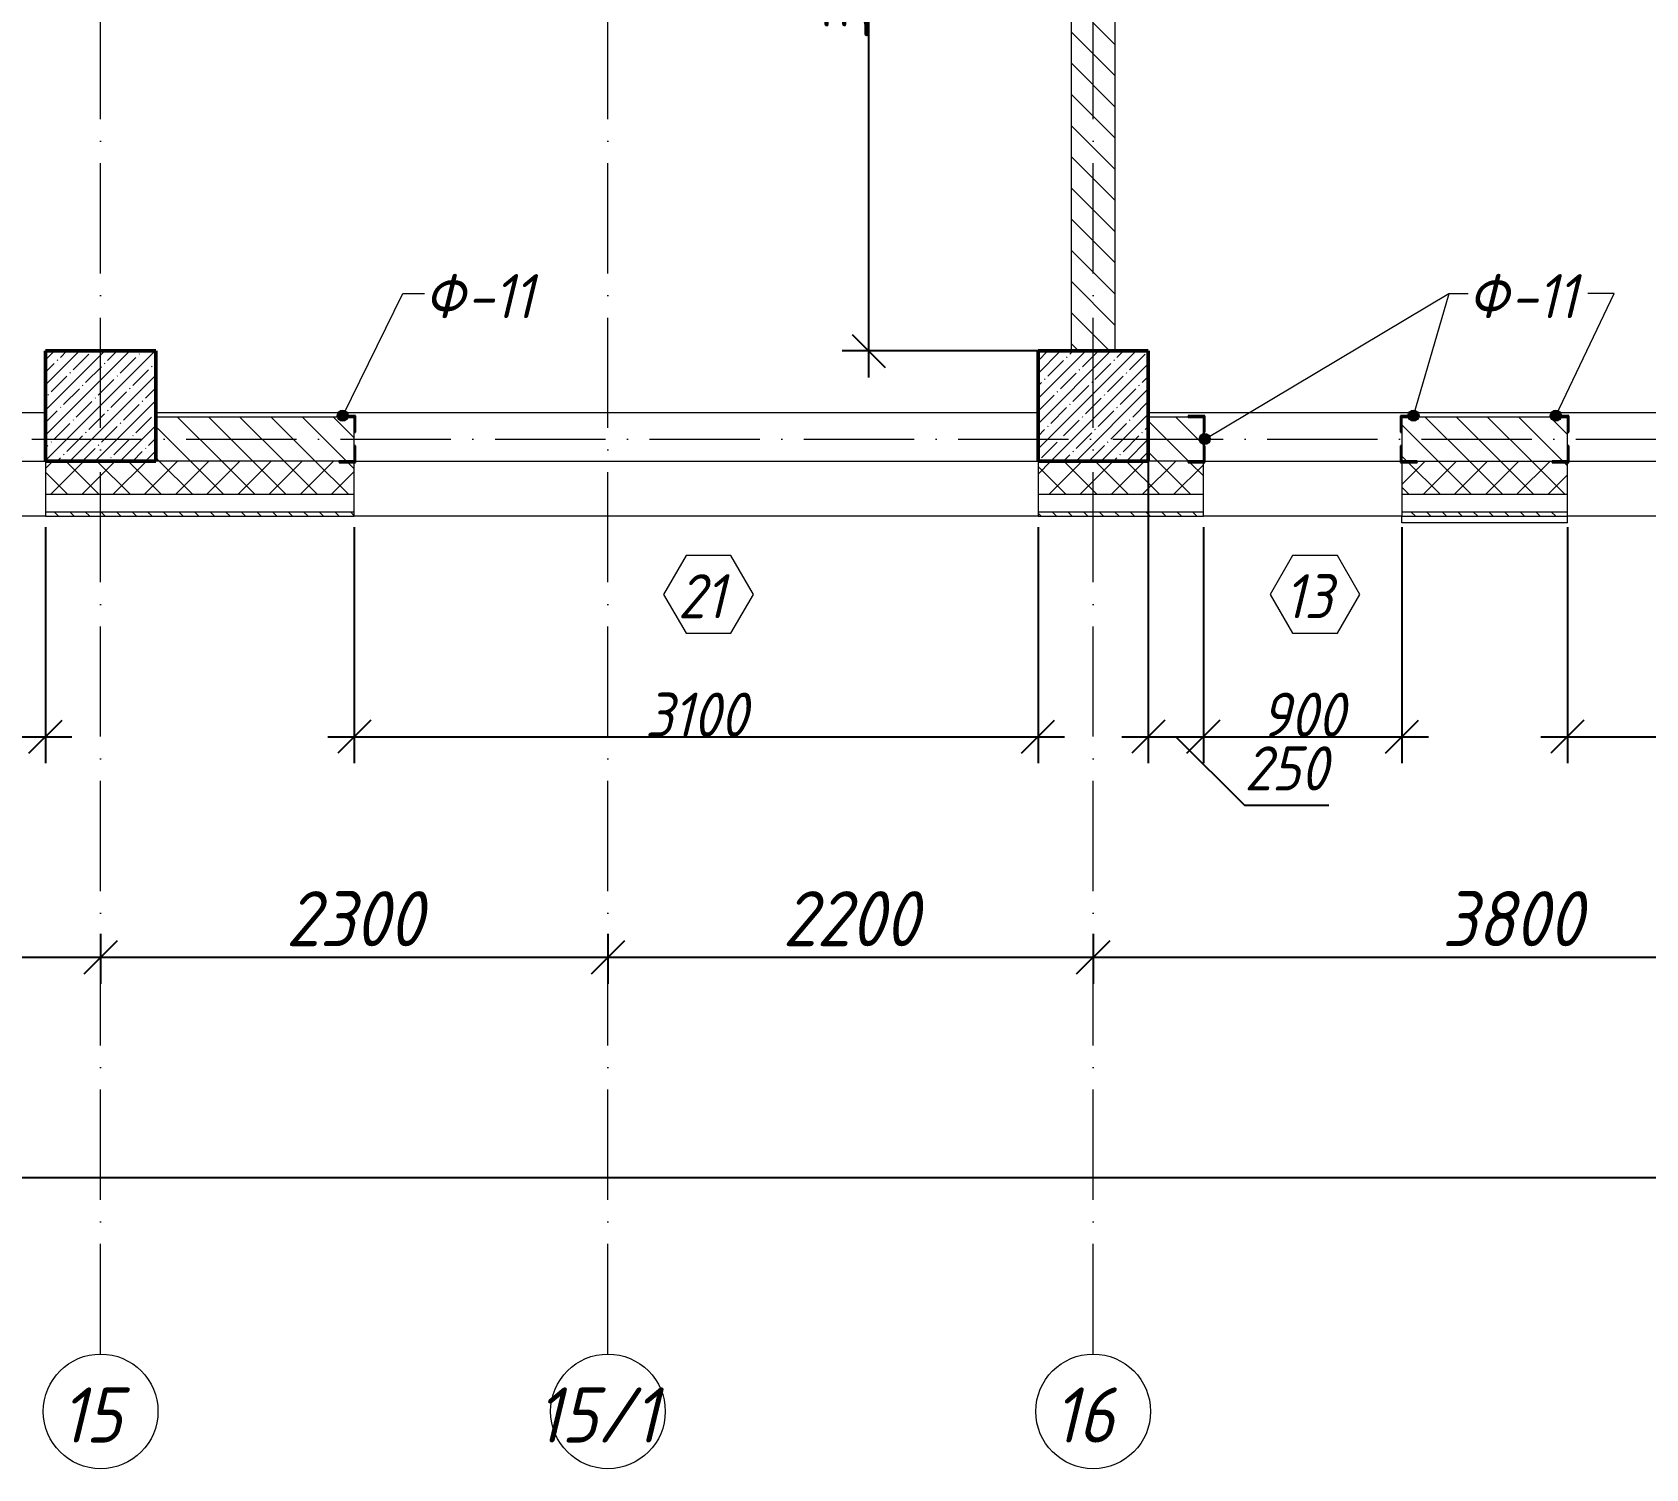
# Model space of a CAD drawing. Header units: millimetres. Extents: x -6064 to 178764, y -5836 to 29924.
# Drawn here: x 51850 to 59165, y -4670 to 1845 of the extents above; entities that cross this region are included whole.
import ezdxf

# ---------------------------------------------------------------- set-up
doc = ezdxf.new("R2010")
doc.units = ezdxf.units.MM
doc.linetypes.add('50_200_ШТРИХ_1Т_ш5_п1_п1_', pattern=[700, 500, -100, 0, -100])
doc.layers.add('A-ANNO-DIMS', color=7, linetype='Continuous')
for name, color, linetype, lineweight in [('A-GENM-1', 7, 'Continuous', 25), ('A-GENM-IDEN', 7, 'Continuous', 9), ('A-GLAZ-IDEN', 7, 'Continuous', 9), ('A-WALL-4', 7, 'Continuous', 9), ('A-WALL-FNSH-1', 7, 'Continuous', 9), ('A-WALL-PATT-1', 7, 'Continuous', 5), ('I-WALL', 7, 'Continuous', 5), ('S-COLS-1', 7, 'Continuous', 5), ('S-COLS-2', 7, 'Continuous', 50), ('Оси', 7, 'Continuous', 9), ('Оси-1', 7, '50_200_ШТРИХ_1Т_ш5_п1_п1_', 9)]:
    doc.layers.add(name, color=color, linetype=linetype, lineweight=lineweight)
for name, color, linetype, lineweight, true_color in [('A-WALL-1', 7, 'Continuous', 13, 0xce0000), ('A-WALL-FNSH-2', 7, 'Continuous', 13, 0xce0000), ('A-WALL-PATT-2', 7, 'Continuous', 5, 0xce0000)]:
    doc.layers.add(name, color=color, linetype=linetype, lineweight=lineweight, true_color=true_color)
doc.styles.add('ISOCPEUR_I', font='isocpeui.ttf', dxfattribs={"width": 0.9, "height": 250})
doc.styles.add('ISOCPEUR_I_2', font='isocpeui.ttf', dxfattribs={"width": 0.9, "height": 200})
doc.dimstyles.new('ISO-2_0_0_9К_СРЕДНИЙ', dxfattribs={"dimscale": 304.8, "dimtxt": 199.196235, "dimasz": 0.492126, "dimexe": 0.393701, "dimexo": 0, "dimgap": 0, "dimtad": 1, "dimdec": 0, "dimzin": 0, "dimdsep": 46, "dimtxsty": 'ISOCPEUR_I_2', "dimblk1": 'OBLIQUE', "dimblk2": 'OBLIQUE', "dimsah": 1, "dimcen": 0.09, "dimdle": 0.393701, "dimazin": 0, "dimtfac": 1, "dimtdec": 4, "dimtix": 1, "dimtmove": 1, "dimatfit": 3, "dimfxl": 1, "dimtvp": 1, "dimtolj": 1, "dimtzin": 0, "dimarcsym": 2})
doc.dimstyles.new('ISO-2_0_0_9К_СРЕДНИЙ_2', dxfattribs={"dimscale": 304.8, "dimtxt": 199.196235, "dimasz": 0.492126, "dimexe": 0.393701, "dimexo": 0, "dimgap": 0, "dimtad": 1, "dimdec": 0, "dimzin": 0, "dimdsep": 46, "dimtxsty": 'ISOCPEUR_I_2', "dimblk1": 'OBLIQUE', "dimblk2": 'OBLIQUE', "dimsah": 1, "dimcen": 0.09, "dimdle": 0.393701, "dimazin": 0, "dimtfac": 1, "dimtdec": 4, "dimtix": 1, "dimtmove": 0, "dimatfit": 3, "dimfxl": 1, "dimtvp": 1, "dimtolj": 1, "dimtzin": 0, "dimarcsym": 2})
doc.dimstyles.new('ISO-2_5_0_9К_БОЛЬШОЙ__с_подложкой_', dxfattribs={"dimscale": 304.8, "dimtxt": 248.995294, "dimasz": 0.492126, "dimexe": 0.393701, "dimexo": 0, "dimgap": 0.164042, "dimtad": 1, "dimdec": 0, "dimzin": 0, "dimdsep": 46, "dimtxsty": 'ISOCPEUR_I', "dimblk1": 'OBLIQUE', "dimblk2": 'OBLIQUE', "dimsah": 1, "dimcen": 0.09, "dimdle": 0.393701, "dimazin": 0, "dimtfac": 1, "dimtdec": 4, "dimtix": 1, "dimtmove": 0, "dimatfit": 3, "dimfxl": 1, "dimtvp": 1, "dimtfill": 1, "dimtolj": 1, "dimtzin": 0, "dimarcsym": 2})
doc.dimstyles.new('ISO-2_5_0_9К_БОЛЬШОЙ__с_подложкой__2', dxfattribs={"dimscale": 304.8, "dimtxt": 248.995294, "dimasz": 0.492126, "dimexe": 0.393701, "dimexo": 0, "dimgap": 0.164042, "dimtad": 1, "dimdec": 0, "dimzin": 0, "dimdsep": 46, "dimtxsty": 'ISOCPEUR_I', "dimblk1": 'OBLIQUE', "dimblk2": 'OBLIQUE', "dimsah": 1, "dimcen": 0.09, "dimdle": 0.393701, "dimazin": 0, "dimtfac": 1, "dimtdec": 4, "dimtix": 1, "dimtmove": 2, "dimatfit": 3, "dimfxl": 1, "dimtvp": 1, "dimtfill": 1, "dimtolj": 1, "dimtzin": 0, "dimarcsym": 2})
pattern_1 = [(45, (0, 0), (-57.02463, 57.02463), []), (45, (57.025, 0), (-57.02463, 57.02463), [100.806, -20.161, 3.353, -16.808])]
pattern_2 = [(135, (0, 0), (-35.35534, -35.35534), [])]
pattern_3 = [(45, (0, 0), (-70.71068, 70.71068), []), (135, (0, 0), (-70.71068, -70.71068), [])]
pattern_4 = [(135, (0, 0), (-70.71068, -70.71068), [])]

# ---------------------------------------------------------------- blocks, each defined once
blk = doc.blocks.new('Фахверк_СКБ_Уголок - Ф-11_200х2500 h-28441216-АР1_1_Кладочный план 2 этажа')
at = {"layer": 'A-GENM-1'}
for p, q in [((200, 156), (125, 156)), ((125, 156), (125, 81)), ((131, 81), (131, 150)), ((131, 150), (200, 150)), ((200, 150), (200, 156)), ((125, 81), (131, 81)), ((131, 19), (125, 19)), ((125, 19), (125, -56)), ((131, -50), (131, 19)), ((125, -56), (200, -56)), ((200, -50), (131, -50)), ((200, -56), (200, -50))]:
    blk.add_line(p, q, dxfattribs=at)
blk = doc.blocks.new('Ось сетки - Круг_Ø6_00__ISO-2_5_0_9K_ кружки поменьше-23056867-АР1_1_Кладочный план 2 этажа')
at = {"layer": 'Оси'}
blk.add_circle((0, 0), 2.6, dxfattribs=at)
blk = doc.blocks.new('_Oblique')
at = {"color": 0, "linetype": 'ByBlock', "lineweight": -2}
blk.add_line((-0.5, -0.5), (0.5, 0.5), dxfattribs=at)
blk = doc.blocks.new('DIMBLOCK62-АР1_1_Кладочный план 2 этажа')
at = {"layer": 'A-ANNO-DIMS', "color": 0, "lineweight": -2, "transparency": 16777216}
for p, q in [((53310, -400), (53310, -1470)), ((56410, -400), (56410, -1470)), ((53190, -1350), (56530, -1350))]:
    blk.add_line(p, q, dxfattribs=at)
at = {"layer": 'Defpoints', "color": 0, "transparency": 16777216}
for p in [(53310, -400), (56410, -400), (56410, -1350)]:
    blk.add_point(p, dxfattribs=at)
at = {"layer": 'A-ANNO-DIMS', "color": 0, "lineweight": -2, "transparency": 16777216, "xscale": 150, "yscale": 150, "zscale": 150, "rotation": 180}
blk.add_blockref('_Oblique', (53310, -1350), dxfattribs=at)
at = {"layer": 'A-ANNO-DIMS', "color": 0, "lineweight": -2, "transparency": 16777216, "xscale": 150, "yscale": 150, "zscale": 150}
blk.add_blockref('_Oblique', (56410, -1350), dxfattribs=at)
at = {"layer": 'A-ANNO-DIMS', "color": 0, "transparency": 16777216, "insert": (54860, -1250), "char_height": 200, "width": 560.814, "attachment_point": 5, "style": 'ISOCPEUR_I_2'}
blk.add_mtext('\\A1;3100', dxfattribs=at)
blk = doc.blocks.new('DIMBLOCK89-АР1_1_Кладочный план 2 этажа')
at = {"layer": 'A-ANNO-DIMS', "color": 0, "lineweight": -2, "transparency": 16777216}
for p, q in [((48810, -400), (48810, -1470)), ((51910, -400), (51910, -1470)), ((48690, -1350), (52030, -1350))]:
    blk.add_line(p, q, dxfattribs=at)
at = {"layer": 'Defpoints', "color": 0, "transparency": 16777216}
for p in [(48810, -400), (51910, -400), (51910, -1350)]:
    blk.add_point(p, dxfattribs=at)
at = {"layer": 'A-ANNO-DIMS', "color": 0, "lineweight": -2, "transparency": 16777216, "xscale": 150, "yscale": 150, "zscale": 150, "rotation": 180}
blk.add_blockref('_Oblique', (48810, -1350), dxfattribs=at)
at = {"layer": 'A-ANNO-DIMS', "color": 0, "lineweight": -2, "transparency": 16777216, "xscale": 150, "yscale": 150, "zscale": 150}
blk.add_blockref('_Oblique', (51910, -1350), dxfattribs=at)
at = {"layer": 'A-ANNO-DIMS', "color": 0, "transparency": 16777216, "insert": (50360, -1250), "char_height": 200, "width": 560.814, "attachment_point": 5, "style": 'ISOCPEUR_I_2'}
blk.add_mtext('\\A1;3100', dxfattribs=at)
blk = doc.blocks.new('DIMBLOCK90-АР1_1_Кладочный план 2 этажа')
at = {"layer": 'A-ANNO-DIMS', "color": 0, "lineweight": -2, "transparency": 16777216}
for p, q in [((56910, -100), (56910, -1470)), ((57160, -400), (57160, -1470)), ((56790, -1350), (57280, -1350)), ((57035, -1350), (57345.8, -1660.2)), ((57345.8, -1660.2), (57728.1, -1660.2))]:
    blk.add_line(p, q, dxfattribs=at)
at = {"layer": 'Defpoints', "color": 0, "transparency": 16777216}
for p in [(56910, -100), (57160, -400), (57160, -1350)]:
    blk.add_point(p, dxfattribs=at)
at = {"layer": 'A-ANNO-DIMS', "color": 0, "lineweight": -2, "transparency": 16777216, "xscale": 150, "yscale": 150, "zscale": 150, "rotation": 180}
blk.add_blockref('_Oblique', (56910, -1350), dxfattribs=at)
at = {"layer": 'A-ANNO-DIMS', "color": 0, "lineweight": -2, "transparency": 16777216, "xscale": 150, "yscale": 150, "zscale": 150}
blk.add_blockref('_Oblique', (57160, -1350), dxfattribs=at)
at = {"layer": 'A-ANNO-DIMS', "color": 0, "transparency": 16777216, "insert": (57345.8, -1393.5), "char_height": 200, "width": 455.087, "attachment_point": 1, "line_spacing_factor": 1.149209, "style": 'ISOCPEUR_I_2'}
blk.add_mtext('\\A1;250', dxfattribs=at)
blk = doc.blocks.new('DIMBLOCK91-АР1_1_Кладочный план 2 этажа')
at = {"layer": 'A-ANNO-DIMS', "color": 0, "lineweight": -2, "transparency": 16777216}
for p, q in [((57160, -400), (57160, -1470)), ((58060, -400), (58060, -1470)), ((57040, -1350), (58180, -1350))]:
    blk.add_line(p, q, dxfattribs=at)
at = {"layer": 'Defpoints', "color": 0, "transparency": 16777216}
for p in [(57160, -400), (58060, -400), (58060, -1350)]:
    blk.add_point(p, dxfattribs=at)
at = {"layer": 'A-ANNO-DIMS', "color": 0, "lineweight": -2, "transparency": 16777216, "xscale": 150, "yscale": 150, "zscale": 150, "rotation": 180}
blk.add_blockref('_Oblique', (57160, -1350), dxfattribs=at)
at = {"layer": 'A-ANNO-DIMS', "color": 0, "lineweight": -2, "transparency": 16777216, "xscale": 150, "yscale": 150, "zscale": 150}
blk.add_blockref('_Oblique', (58060, -1350), dxfattribs=at)
at = {"layer": 'A-ANNO-DIMS', "color": 0, "transparency": 16777216, "insert": (57610, -1250), "char_height": 200, "width": 455.087, "attachment_point": 5, "style": 'ISOCPEUR_I_2'}
blk.add_mtext('\\A1;900', dxfattribs=at)
blk = doc.blocks.new('DIMBLOCK92-АР1_1_Кладочный план 2 этажа')
at = {"layer": 'A-ANNO-DIMS', "color": 0, "lineweight": -2, "transparency": 16777216}
for p, q in [((58810, -400), (58810, -1470)), ((60910, -400), (60910, -1470)), ((58690, -1350), (61030, -1350))]:
    blk.add_line(p, q, dxfattribs=at)
at = {"layer": 'Defpoints', "color": 0, "transparency": 16777216}
for p in [(58810, -400), (60910, -400), (60910, -1350)]:
    blk.add_point(p, dxfattribs=at)
at = {"layer": 'A-ANNO-DIMS', "color": 0, "lineweight": -2, "transparency": 16777216, "xscale": 150, "yscale": 150, "zscale": 150, "rotation": 180}
blk.add_blockref('_Oblique', (58810, -1350), dxfattribs=at)
at = {"layer": 'A-ANNO-DIMS', "color": 0, "lineweight": -2, "transparency": 16777216, "xscale": 150, "yscale": 150, "zscale": 150}
blk.add_blockref('_Oblique', (60910, -1350), dxfattribs=at)
at = {"layer": 'A-ANNO-DIMS', "color": 0, "transparency": 16777216, "insert": (59860, -1250), "char_height": 200, "width": 560.814, "attachment_point": 5, "style": 'ISOCPEUR_I_2'}
blk.add_mtext('\\A1;2100', dxfattribs=at)
blk = doc.blocks.new('DIMBLOCK144-АР1_1_Кладочный план 2 этажа')
at = {"layer": 'A-ANNO-DIMS', "color": 0, "lineweight": -2, "transparency": 16777216}
for p, q in [((48460, -2244.1), (48460, -2470.2)), ((52160, -2244.1), (52160, -2470.2)), ((48340, -2350.2), (52280, -2350.2))]:
    blk.add_line(p, q, dxfattribs=at)
at = {"layer": 'Defpoints', "color": 0, "transparency": 16777216}
for p in [(48460, -2244.1), (52160, -2244.1), (52160, -2350.2)]:
    blk.add_point(p, dxfattribs=at)
at = {"layer": 'A-ANNO-DIMS', "color": 0, "lineweight": -2, "transparency": 16777216, "xscale": 150, "yscale": 150, "zscale": 150, "rotation": 180}
blk.add_blockref('_Oblique', (48460, -2350.2), dxfattribs=at)
at = {"layer": 'A-ANNO-DIMS', "color": 0, "lineweight": -2, "transparency": 16777216, "xscale": 150, "yscale": 150, "zscale": 150}
blk.add_blockref('_Oblique', (52160, -2350.2), dxfattribs=at)
at = {"layer": 'A-ANNO-DIMS', "color": 0, "transparency": 16777216, "insert": (50310, -2173.6), "char_height": 250, "width": 758.478, "attachment_point": 5, "style": 'ISOCPEUR_I', "bg_fill": 3, "box_fill_scale": 1.1, "bg_fill_color": 256, "bg_fill_true_color": 13158600, "bg_fill_transparency": 0}
blk.add_mtext('\\A1;3700', dxfattribs=at)
blk = doc.blocks.new('DIMBLOCK145-АР1_1_Кладочный план 2 этажа')
at = {"layer": 'A-ANNO-DIMS', "color": 0, "lineweight": -2, "transparency": 16777216}
for p, q in [((52160, -2244.1), (52160, -2470.2)), ((54460, -2244.1), (54460, -2470.2)), ((52040, -2350.2), (54580, -2350.2))]:
    blk.add_line(p, q, dxfattribs=at)
at = {"layer": 'Defpoints', "color": 0, "transparency": 16777216}
for p in [(52160, -2244.1), (54460, -2244.1), (54460, -2350.2)]:
    blk.add_point(p, dxfattribs=at)
at = {"layer": 'A-ANNO-DIMS', "color": 0, "lineweight": -2, "transparency": 16777216, "xscale": 150, "yscale": 150, "zscale": 150, "rotation": 180}
blk.add_blockref('_Oblique', (52160, -2350.2), dxfattribs=at)
at = {"layer": 'A-ANNO-DIMS', "color": 0, "lineweight": -2, "transparency": 16777216, "xscale": 150, "yscale": 150, "zscale": 150}
blk.add_blockref('_Oblique', (54460, -2350.2), dxfattribs=at)
at = {"layer": 'A-ANNO-DIMS', "color": 0, "transparency": 16777216, "insert": (53310, -2175.2), "char_height": 250, "width": 758.478, "attachment_point": 5, "style": 'ISOCPEUR_I', "bg_fill": 3, "box_fill_scale": 1.1, "bg_fill_color": 256, "bg_fill_true_color": 13158600, "bg_fill_transparency": 0}
blk.add_mtext('\\A1;2300', dxfattribs=at)
blk = doc.blocks.new('DIMBLOCK146-АР1_1_Кладочный план 2 этажа')
at = {"layer": 'A-ANNO-DIMS', "color": 0, "lineweight": -2, "transparency": 16777216}
for p, q in [((54460, -2244.1), (54460, -2470.2)), ((56660, -2244.1), (56660, -2470.2)), ((54340, -2350.2), (56780, -2350.2))]:
    blk.add_line(p, q, dxfattribs=at)
at = {"layer": 'Defpoints', "color": 0, "transparency": 16777216}
for p in [(54460, -2244.1), (56660, -2244.1), (56660, -2350.2)]:
    blk.add_point(p, dxfattribs=at)
at = {"layer": 'A-ANNO-DIMS', "color": 0, "lineweight": -2, "transparency": 16777216, "xscale": 150, "yscale": 150, "zscale": 150, "rotation": 180}
blk.add_blockref('_Oblique', (54460, -2350.2), dxfattribs=at)
at = {"layer": 'A-ANNO-DIMS', "color": 0, "lineweight": -2, "transparency": 16777216, "xscale": 150, "yscale": 150, "zscale": 150}
blk.add_blockref('_Oblique', (56660, -2350.2), dxfattribs=at)
at = {"layer": 'A-ANNO-DIMS', "color": 0, "transparency": 16777216, "insert": (55560, -2175.2), "char_height": 250, "width": 758.478, "attachment_point": 5, "style": 'ISOCPEUR_I', "bg_fill": 3, "box_fill_scale": 1.1, "bg_fill_color": 256, "bg_fill_true_color": 13158600, "bg_fill_transparency": 0}
blk.add_mtext('\\A1;2200', dxfattribs=at)
blk = doc.blocks.new('DIMBLOCK147-АР1_1_Кладочный план 2 этажа')
at = {"layer": 'A-ANNO-DIMS', "color": 0, "lineweight": -2, "transparency": 16777216}
for p, q in [((56660, -2244.1), (56660, -2470.2)), ((60460, -2244.1), (60460, -2470.2)), ((56540, -2350.2), (60580, -2350.2))]:
    blk.add_line(p, q, dxfattribs=at)
at = {"layer": 'Defpoints', "color": 0, "transparency": 16777216}
for p in [(56660, -2244.1), (60460, -2244.1), (60460, -2350.2)]:
    blk.add_point(p, dxfattribs=at)
at = {"layer": 'A-ANNO-DIMS', "color": 0, "lineweight": -2, "transparency": 16777216, "xscale": 150, "yscale": 150, "zscale": 150, "rotation": 180}
blk.add_blockref('_Oblique', (56660, -2350.2), dxfattribs=at)
at = {"layer": 'A-ANNO-DIMS', "color": 0, "lineweight": -2, "transparency": 16777216, "xscale": 150, "yscale": 150, "zscale": 150}
blk.add_blockref('_Oblique', (60460, -2350.2), dxfattribs=at)
at = {"layer": 'A-ANNO-DIMS', "color": 0, "transparency": 16777216, "insert": (58560, -2175.2), "char_height": 250, "width": 758.478, "attachment_point": 5, "style": 'ISOCPEUR_I', "bg_fill": 3, "box_fill_scale": 1.1, "bg_fill_color": 256, "bg_fill_true_color": 13158600, "bg_fill_transparency": 0}
blk.add_mtext('\\A1;3800', dxfattribs=at)
blk = doc.blocks.new('DIMBLOCK169-АР1_1_Кладочный план 2 этажа')
at = {"layer": 'A-ANNO-DIMS', "color": 0, "lineweight": -2, "transparency": 16777216}
for p, q in [((110, -3243.8), (110, -3469.8)), ((125010, -3243.8), (125010, -3469.8)), ((-10, -3349.8), (60785.8, -3349.8)), ((125130, -3349.8), (61788, -3349.8))]:
    blk.add_line(p, q, dxfattribs=at)
at = {"layer": 'Defpoints', "color": 0, "transparency": 16777216}
for p in [(110, -3243.8), (125010, -3243.8), (125010, -3349.8)]:
    blk.add_point(p, dxfattribs=at)
at = {"layer": 'A-ANNO-DIMS', "color": 0, "lineweight": -2, "transparency": 16777216, "xscale": 150, "yscale": 150, "zscale": 150, "rotation": 180}
blk.add_blockref('_Oblique', (110, -3349.8), dxfattribs=at)
at = {"layer": 'A-ANNO-DIMS', "color": 0, "lineweight": -2, "transparency": 16777216, "xscale": 150, "yscale": 150, "zscale": 150}
blk.add_blockref('_Oblique', (125010, -3349.8), dxfattribs=at)
at = {"layer": 'A-ANNO-DIMS', "color": 0, "transparency": 16777216, "insert": (60735.3, -2973.2), "char_height": 250, "width": 1103.241, "attachment_point": 1, "line_spacing_factor": 1.149209, "style": 'ISOCPEUR_I', "bg_fill": 3, "box_fill_scale": 1.1, "bg_fill_color": 256, "bg_fill_true_color": 13158600, "bg_fill_transparency": 0}
blk.add_mtext('\\A1;124900', dxfattribs=at)
blk = doc.blocks.new('AAR_СКБ_Марка_Окна_Перемычка и проем - Марка проема-25443838-АР1_1_Кладочный план 2 этажа')
at = {"layer": 'A-GLAZ-IDEN'}
for p, q in [((-0.968, -0.984), (-1.986, -2.747)), ((1.067, -0.984), (-0.968, -0.984)), ((2.085, -2.747), (1.067, -0.984)), ((-1.986, -2.747), (-0.968, -4.509)), ((1.067, -4.509), (2.085, -2.747)), ((-0.968, -4.509), (1.067, -4.509))]:
    blk.add_line(p, q, dxfattribs=at)
blk = doc.blocks.new('DIMBLOCK575-АР1_1_Кладочный план 2 этажа')
at = {"layer": 'A-ANNO-DIMS', "color": 0, "lineweight": -2, "transparency": 16777216}
for p, q in [((55641.6, 3855), (55641.6, 280)), ((56554, 3735), (55521.6, 3735)), ((56410, 400), (55521.6, 400))]:
    blk.add_line(p, q, dxfattribs=at)
at = {"layer": 'Defpoints', "color": 0, "transparency": 16777216}
for p in [(56554, 3735), (55641.6, 400), (56410, 400)]:
    blk.add_point(p, dxfattribs=at)
at = {"layer": 'A-ANNO-DIMS', "color": 0, "lineweight": -2, "transparency": 16777216, "xscale": 150, "yscale": 150, "zscale": 150}
for p, rotation in [((55641.6, 3735), 90), ((55641.6, 400), 270)]:
    blk.add_blockref('_Oblique', p, dxfattribs=dict(at, rotation=rotation))
at = {"layer": 'A-ANNO-DIMS', "color": 0, "transparency": 16777216, "insert": (55541.6, 2067.5), "char_height": 200, "width": 606.782, "attachment_point": 5, "rotation": 90, "style": 'ISOCPEUR_I_2'}
blk.add_mtext('\\A1;3335', dxfattribs=at)

msp = doc.modelspace()

# ---------------------------------------------------------------- hatches: boundary and pattern name
at = {"layer": 'A-GENM-IDEN'}
h = msp.add_hatch(color=256, dxfattribs=at)
edge = h.paths.add_edge_path(flags=0)
edge.add_arc((53257.7, 106), 25, 0, 360)
h = msp.add_hatch(color=256, dxfattribs=at)
edge = h.paths.add_edge_path(flags=0)
edge.add_arc((58112.3, 106), 25, 0, 360)
h = msp.add_hatch(color=256, dxfattribs=at)
edge = h.paths.add_edge_path(flags=0)
edge.add_arc((58757.7, 106), 25, 0, 360)
h = msp.add_hatch(color=256, dxfattribs=at)
edge = h.paths.add_edge_path(flags=0)
edge.add_arc((57166, 0), 25, 0, 360)
at = {"layer": 'A-WALL-PATT-1'}
h = msp.add_hatch(dxfattribs=at)
h.set_pattern_fill('FP_11', color=256, style=0, pattern_type=2)
h.set_pattern_definition(pattern_3)
h.paths.add_polyline_path([(71560, -250), (75700, -250), (75700, -100), (71560, -100)], flags=0)
h.paths.add_polyline_path([(68852.3, -250), (70660, -250), (70660, -100), (67060, -100), (67060, -250)], flags=0)
h.paths.add_polyline_path([(56410, -250), (57160, -250), (57159.5, -106), (57091, -106), (57091, -100), (56410, -100)], flags=0)
h.paths.add_polyline_path([(60910, -250), (62060, -250), (62059.5, -106), (61991, -106), (61991, -100), (60910, -100), (60910, -106)], flags=0)
h.paths.add_polyline_path([(53297, -250), (53310, -250), (53309.5, -106), (53241, -106), (53241, -100), (51910, -100), (51910, -250), (53241, -250)], flags=0)
h.paths.add_polyline_path([(24830, -250), (26409.7, -250), (26409.2, -106), (26340.7, -106), (26340.7, -100), (24899, -100), (24899, -106), (24830, -106)], flags=0)
h.paths.add_polyline_path([(34839, -250), (35890, -250), (35889.5, -106), (35821, -106), (35821, -100), (34839, -100), (34839, -106), (34770, -106), (34770, -250)], flags=0)
h.paths.add_polyline_path([(43660, -250), (43659.5, -106), (43591, -106), (43591, -100), (42729, -100), (42729, -106), (42660, -106), (42660, -250), (42729, -250)], flags=0)
h.paths.add_polyline_path([(22661, -250), (22730, -250), (22729.5, -106), (22661, -106), (22661, -100), (21679, -100), (21679, -106), (21610, -106), (21610, -250)], flags=0)
h.paths.add_polyline_path([(17260, -250), (17260, -100), (16179, -100), (16179, -106), (16110, -106), (16110, -250), (16755.3, -250)], flags=0)
h.paths.add_polyline_path([(3730, -250), (3730, -100), (-260, -100), (-260, -250)], flags=0)
h.paths.add_polyline_path([(8260, -250), (8260, -100), (7549, -100), (7549, -106), (7480, -106), (7480, -250), (7660, -250)], flags=0)
h = msp.add_hatch(dxfattribs=at)
h.set_pattern_fill('FP_11', color=256, style=0, pattern_type=2)
h.set_pattern_definition(pattern_3)
h.paths.add_polyline_path([(58810, -250), (58809.5, -106), (58741, -106), (58741, -100), (58129, -100), (58129, -106), (58060, -106), (58060, -250), (58126.5, -250)], flags=0)
h.paths.add_polyline_path([(65787.8, -250), (66160, -250), (66160, -100), (65229, -100), (65229, -106), (65160, -106), (65160, -250)], flags=0)
h.paths.add_polyline_path([(33801, -250), (33870, -250), (33870, -106), (33801, -106), (33801, -100), (33010, -100), (33010, -250), (33610.2, -250)], flags=0)
h.paths.add_polyline_path([(44560, -250), (45310, -250), (45309.5, -106), (45241, -106), (45241, -100), (44629, -100), (44629, -106), (44560, -106)], flags=0)
h.paths.add_polyline_path([(18741, -250), (18810, -250), (18809.5, -106), (18741, -106), (18741, -100), (18229, -100), (18229, -106), (18160, -106), (18160, -250), (18229, -250)], flags=0)
h.paths.add_polyline_path([(5380, -250), (5379.5, -106), (5311, -106), (5311, -100), (4699, -100), (4699, -106), (4630, -106), (4630, -250), (5311, -250)], flags=0)
h = msp.add_hatch(dxfattribs=at)
h.set_pattern_fill('FP_23', color=256, style=0, pattern_type=2)
h.set_pattern_definition(pattern_2)
h.paths.add_polyline_path([(75850, -350), (75930, -350), (75930, -330), (71560, -330), (71560, -350), (75700, -350)], flags=0)
h.paths.add_polyline_path([(70660, -350), (70660, -330), (67060, -330), (67060, -350), (68852.3, -350)], flags=0)
h.paths.add_polyline_path([(62060, -350), (62060, -330), (60910, -330), (60910, -350)], flags=0)
h.paths.add_polyline_path([(56594.2, -350), (57160, -350), (57160, -330), (56410, -330), (56410, -350)], flags=0)
h.paths.add_polyline_path([(51910, -350), (53310, -350), (53310, -330), (51910, -330)], flags=0)
h.paths.add_polyline_path([(34770, -350), (35890, -350), (35890, -330), (34770, -330)], flags=0)
h.paths.add_polyline_path([(42660, -350), (43660, -350), (43660, -330), (42660, -330)], flags=0)
h.paths.add_polyline_path([(26409.7, -350), (26409.7, -330), (24830, -330), (24830, -350)], flags=0)
h.paths.add_polyline_path([(16755.3, -350), (17260, -350), (17260, -330), (16110, -330), (16110, -350)], flags=0)
h.paths.add_polyline_path([(7480, -350), (8260, -350), (8260, -330), (7480, -330)], flags=0)
h.paths.add_polyline_path([(22730, -350), (22730, -330), (21610, -330), (21610, -350)], flags=0)
h.paths.add_polyline_path([(3730, -350), (3730, -330), (-360, -330), (-360, -350)], flags=0)
h = msp.add_hatch(dxfattribs=at)
h.set_pattern_fill('FP_23', color=256, style=0, pattern_type=2)
h.set_pattern_definition(pattern_2)
h.paths.add_polyline_path([(65787.8, -350), (66160, -350), (66160, -330), (65160, -330), (65160, -350)], flags=0)
h.paths.add_polyline_path([(58126.5, -350), (58810, -350), (58810, -330), (58060, -330), (58060, -350)], flags=0)
h.paths.add_polyline_path([(45310, -350), (45310, -330), (44560, -330), (44560, -350)], flags=0)
h.paths.add_polyline_path([(33870, -350), (33870, -330), (33010, -330), (33010, -350), (33610.2, -350)], flags=0)
h.paths.add_polyline_path([(4630, -350), (5380, -350), (5380, -330), (4630, -330)], flags=0)
h.paths.add_polyline_path([(18810, -350), (18810, -330), (18160, -330), (18160, -350)], flags=0)
at = {"layer": 'A-WALL-PATT-2'}
h = msp.add_hatch(dxfattribs=at)
h.set_pattern_fill('FP_22', color=256, style=0, pattern_type=2)
h.set_pattern_definition(pattern_4)
h.paths.add_polyline_path([(56691, 400), (56760, 400), (56760, 3729), (56691, 3729), (56691, 3735), (56760, 3735), (56760, 7400), (56560, 7400), (56560, 3735), (56629, 3735), (56629, 3729), (56560, 3729), (56560, 400), (56629, 400)], flags=0)
h = msp.add_hatch(dxfattribs=at)
h.set_pattern_fill('FP_22', color=256, style=0, pattern_type=2)
h.set_pattern_definition(pattern_4)
h.paths.add_polyline_path([(53241, -100), (53310, -100), (53310, 100), (52410, 100), (52410, -100)], flags=0)
h = msp.add_hatch(dxfattribs=at)
h.set_pattern_fill('FP_22', color=256, style=0, pattern_type=2)
h.set_pattern_definition(pattern_4)
h.paths.add_polyline_path([(57091, -100), (57160, -100), (57160, 100), (56910, 100), (56910, -100)], flags=0)
h.paths.add_polyline_path([(58741, -100), (58810, -100), (58810, 100), (58060, 100), (58060, -100), (58129, -100)], flags=0)
at = {"layer": 'S-COLS-1'}
h = msp.add_hatch(dxfattribs=at)
h.set_pattern_fill('FP_7', color=256, style=0, pattern_type=2)
h.set_pattern_definition(pattern_1)
h.paths.add_polyline_path([(51910, -100), (52410, -100), (52410, 400), (51910, 400), (51910, 110.9)], flags=0)
h = msp.add_hatch(dxfattribs=at)
h.set_pattern_fill('FP_7', color=256, style=0, pattern_type=2)
h.set_pattern_definition(pattern_1)
h.paths.add_polyline_path([(56410, -100), (56910, -100), (56910, 400), (56410, 400), (56410, 110.9)], flags=0)

# ---------------------------------------------------------------- linework, layer by layer
at = {"layer": 'A-GENM-IDEN'}
for p, q in [((53257.7, 106), (53530.3, 660.7)), ((53530.3, 660.7), (53629, 660.7)), ((57166, 0), (58272.5, 660.7)), ((58112.3, 106), (58273.9, 660.7)), ((58272.5, 660.7), (58360.8, 660.7)), ((58273.9, 660.7), (58360.8, 660.7)), ((58757.7, 106), (59022.2, 660.7)), ((59022.2, 660.7), (58903.1, 660.7))]:
    msp.add_line(p, q, dxfattribs=at)
for centre in [(53257.7, 106), (58112.3, 106), (58757.7, 106), (57166, 0)]:
    msp.add_circle(centre, 25, dxfattribs=at)
at = {"layer": 'A-WALL-1'}
for p, q in [((53241, 100), (52410, 100)), ((52410, 100), (52410, -100)), ((57091, 100), (56910, 100)), ((56910, 100), (56910, -100)), ((58741, 100), (58129, 100)), ((53310, -31), (53310, 31)), ((57160, -31), (57160, 31)), ((58060, 31), (58060, -31)), ((58810, -31), (58810, 31)), ((58129, -100), (58741, -100))]:
    msp.add_line(p, q, dxfattribs=at)
at = {"layer": 'A-WALL-4'}
for p, q in [((48816, -100), (51910, -100)), ((53241, -100), (51910, -100)), ((51910, -100), (51910, -330)), ((53310, -330), (53310, -106)), ((53316, -100), (56410, -100)), ((57091, -100), (56410, -100)), ((56410, -100), (56410, -330)), ((57160, -330), (57160, -106)), ((57166, -100), (58054, -100)), ((58060, -106), (58060, -330)), ((58810, -330), (58810, -106)), ((58816, -100), (60910, -100)), ((51910, -250), (53310, -250)), ((56410, -250), (57160, -250)), ((58060, -250), (58810, -250)), ((51910, -350), (48810, -350)), ((51910, -330), (53310, -330)), ((56410, -350), (53310, -350)), ((56410, -330), (57160, -330)), ((58060, -350), (57160, -350)), ((58060, -330), (58810, -330)), ((60910, -350), (58810, -350))]:
    msp.add_line(p, q, dxfattribs=at)
at = {"layer": 'A-WALL-FNSH-1'}
for p, q in [((51910, -330), (51910, -350)), ((51910, -350), (53310, -350)), ((53310, -350), (53310, -330)), ((56410, -330), (56410, -350)), ((56410, -350), (57160, -350)), ((57160, -350), (57160, -330)), ((58060, -330), (58060, -350)), ((58060, -350), (58810, -350)), ((58810, -350), (58810, -330))]:
    msp.add_line(p, q, dxfattribs=at)
at = {"layer": 'A-WALL-FNSH-2'}
for p, q in [((56560, 3660), (56560, 400)), ((56760, 400), (56760, 3660)), ((56560, 400), (56760, 400))]:
    msp.add_line(p, q, dxfattribs=at)
at = {"layer": 'I-WALL'}
for p, q in [((47910, 120), (51910, 120)), ((52410, 120), (56410, 120)), ((56910, 120), (60910, 120)), ((58060, -380), (58060, -350)), ((58810, -380), (58810, -350)), ((58810, -380), (58060, -380))]:
    msp.add_line(p, q, dxfattribs=at)
at = {"layer": 'S-COLS-2'}
for p, q in [((52410, 400), (51910, 400)), ((51910, 400), (51910, -100)), ((52410, -100), (52410, 400)), ((56910, 400), (56410, 400)), ((56410, 400), (56410, -100)), ((56910, -100), (56910, 400)), ((51910, -100), (52410, -100)), ((56410, -100), (56910, -100))]:
    msp.add_line(p, q, dxfattribs=at)
at = {"layer": 'Оси-1'}
for p, q in [((52160, -4150), (52160, 28636.9)), ((54460, -4150), (54460, 28636.9)), ((56660, -4150), (56660, 28636.9)), ((-4160, 0), (125951.6, 0))]:
    msp.add_line(p, q, dxfattribs=at)

# ---------------------------------------------------------------- block references
at = {"layer": 'A-GENM-1', "rotation": 180}
for p in [(53441, 50), (57291, 50), (58941, 50)]:
    msp.add_blockref('Фахверк_СКБ_Уголок - Ф-11_200х2500 h-28441216-АР1_1_Кладочный план 2 этажа', p, dxfattribs=at)
at = {"layer": 'A-GENM-1'}
msp.add_blockref('Фахверк_СКБ_Уголок - Ф-11_200х2500 h-28441216-АР1_1_Кладочный план 2 этажа', (57929, -50), dxfattribs=at)
at = {"layer": 'A-GLAZ-IDEN', "xscale": 99.99999999999993, "yscale": 99.99999999999993, "zscale": 99.99999999999993}
for p in [(54911.1, -430), (57661.1, -430)]:
    msp.add_blockref('AAR_СКБ_Марка_Окна_Перемычка и проем - Марка проема-25443838-АР1_1_Кладочный план 2 этажа', p, dxfattribs=at)
at = {"layer": 'Оси', "xscale": 99.99999999999993, "yscale": 99.99999999999993, "zscale": 99.99999999999993}
for p in [(52160, -4410), (54460, -4410), (56660, -4410)]:
    msp.add_blockref('Ось сетки - Круг_Ø6_00__ISO-2_5_0_9K_ кружки поменьше-23056867-АР1_1_Кладочный план 2 этажа', p, dxfattribs=at)

# ---------------------------------------------------------------- texts
at = {"layer": 'A-GENM-IDEN', "char_height": 200, "attachment_point": 1, "style": 'ISOCPEUR_I_2'}
for s, insert, width in [('\\fISOCPEUR|b0|i1|c204|p34|;\\W.9;Ф', (53629, 748.3), 230.886), ('-11', (53819.5, 748.3), 389.62), ('\\fISOCPEUR|b0|i1|c204|p34|;\\W.9;Ф', (58360.8, 748.3), 230.886), ('\\fISOCPEUR|b0|i1|c204|p34|;\\W.9;Ф', (58360.8, 748.3), 230.886), ('\\fISOCPEUR|b0|i1|c204|p34|;\\W.9;Ф', (58360.8, 748.3), 230.886), ('-11', (58551.3, 748.3), 389.62), ('-11', (58551.3, 748.3), 389.62), ('-11', (58551.3, 748.3), 389.62)]:
    msp.add_mtext(s, dxfattribs=dict(at, insert=insert, width=width))
at = {"layer": 'A-GLAZ-IDEN', "char_height": 200, "width": 274.177, "attachment_point": 1, "style": 'ISOCPEUR_I_2'}
for s, insert in [('21', (54777.2, -612.7)), ('13', (57527.2, -612.7))]:
    msp.add_mtext(s, dxfattribs=dict(at, insert=insert))
at = {"layer": 'Оси', "char_height": 250, "attachment_point": 1, "style": 'ISOCPEUR_I'}
for s, insert, width in [('15', (51978.9, -4301.2), 346.329), ('15/1', (54135.8, -4301.2), 692.658), ('16', (56478.9, -4301.2), 346.329)]:
    msp.add_mtext(s, dxfattribs=dict(at, insert=insert, width=width))

# ---------------------------------------------------------------- dimensions: what is measured, and where the dimension line sits
at = {"layer": 'A-ANNO-DIMS'}
dim = msp.add_linear_dim(base=(55641.6, 400), p1=(56554, 3735), p2=(56410, 400), angle=90, dimstyle='ISO-2_0_0_9К_СРЕДНИЙ_2', override={"dimpost": '<>', "dimfxl": 3338.107401}, dxfattribs=at)
dim.commit()
dim.dimension.update_dxf_attribs({"geometry": 'DIMBLOCK575-АР1_1_Кладочный план 2 этажа', "text_midpoint": (55541.6, 2067.5)})
dim = msp.add_linear_dim(base=(57160, -1350), p1=(56910, -100), p2=(57160, -400), dimstyle='ISO-2_0_0_9К_СРЕДНИЙ', override={"dimpost": '<>', "dimfxl": 390.512495}, dxfattribs=at)
dim.commit()
dim.dimension.update_dxf_attribs({"geometry": 'DIMBLOCK90-АР1_1_Кладочный план 2 этажа', "text_midpoint": (57345.8, -1660.2), "dimtype": 160})
for base, p1, p2, override, picture, middle in [((51910, -1350), (48810, -400), (51910, -400), {"dimpost": '<>', "dimfxl": 3100}, 'DIMBLOCK89-АР1_1_Кладочный план 2 этажа', (50360, -1250)), ((56410, -1350), (53310, -400), (56410, -400), {"dimpost": '<>', "dimfxl": 3100}, 'DIMBLOCK62-АР1_1_Кладочный план 2 этажа', (54860, -1250)), ((58060, -1350), (57160, -400), (58060, -400), {"dimpost": '<>', "dimfxl": 900}, 'DIMBLOCK91-АР1_1_Кладочный план 2 этажа', (57610, -1250)), ((60910, -1350), (58810, -400), (60910, -400), {"dimpost": '<>', "dimfxl": 2100}, 'DIMBLOCK92-АР1_1_Кладочный план 2 этажа', (59860, -1250))]:
    dim = msp.add_linear_dim(base=base, p1=p1, p2=p2, dimstyle='ISO-2_0_0_9К_СРЕДНИЙ_2', override=override, dxfattribs=at)
    dim.commit()
    dim.dimension.update_dxf_attribs({"geometry": picture, "text_midpoint": middle})

# ---------------------------------------------------------------- next in the draw order: dimensions: what is measured, and where the dimension line sits
dim = msp.add_linear_dim(base=(52160, -2350.2), p1=(48460, -2244.1), p2=(52160, -2244.1), dimstyle='ISO-2_5_0_9К_БОЛЬШОЙ__с_подложкой_', override={"dimpost": '<>', "dimfxl": 3700}, dxfattribs=at)
dim.commit()
dim.dimension.update_dxf_attribs({"geometry": 'DIMBLOCK144-АР1_1_Кладочный план 2 этажа', "text_midpoint": (50310, -2173.6)})
dim = msp.add_linear_dim(base=(125010, -3349.8), p1=(110, -3243.8), p2=(125010, -3243.8), dimstyle='ISO-2_5_0_9К_БОЛЬШОЙ__с_подложкой__2', override={"dimpost": '<>', "dimfxl": 124899.999966}, dxfattribs=at)
dim.commit()
dim.dimension.update_dxf_attribs({"geometry": 'DIMBLOCK169-АР1_1_Кладочный план 2 этажа', "text_midpoint": (61286.9, -3139.9), "dimtype": 160})

# ---------------------------------------------------------------- next in the draw order: dimensions: what is measured, and where the dimension line sits
dim = msp.add_linear_dim(base=(54460, -2350.2), p1=(52160, -2244.1), p2=(54460, -2244.1), dimstyle='ISO-2_5_0_9К_БОЛЬШОЙ__с_подложкой_', override={"dimpost": '<>', "dimfxl": 2300}, dxfattribs=at)
dim.commit()
dim.dimension.update_dxf_attribs({"geometry": 'DIMBLOCK145-АР1_1_Кладочный план 2 этажа', "text_midpoint": (53310, -2175.2)})

# ---------------------------------------------------------------- next in the draw order: dimensions: what is measured, and where the dimension line sits
dim = msp.add_linear_dim(base=(56660, -2350.2), p1=(54460, -2244.1), p2=(56660, -2244.1), dimstyle='ISO-2_5_0_9К_БОЛЬШОЙ__с_подложкой_', override={"dimpost": '<>', "dimfxl": 2200}, dxfattribs=at)
dim.commit()
dim.dimension.update_dxf_attribs({"geometry": 'DIMBLOCK146-АР1_1_Кладочный план 2 этажа', "text_midpoint": (55560, -2175.2)})

# ---------------------------------------------------------------- next in the draw order: dimensions: what is measured, and where the dimension line sits
dim = msp.add_linear_dim(base=(60460, -2350.2), p1=(56660, -2244.1), p2=(60460, -2244.1), dimstyle='ISO-2_5_0_9К_БОЛЬШОЙ__с_подложкой_', override={"dimpost": '<>', "dimfxl": 3800}, dxfattribs=at)
dim.commit()
dim.dimension.update_dxf_attribs({"geometry": 'DIMBLOCK147-АР1_1_Кладочный план 2 этажа', "text_midpoint": (58560, -2175.2)})

doc.saveas('drawing.dxf')
